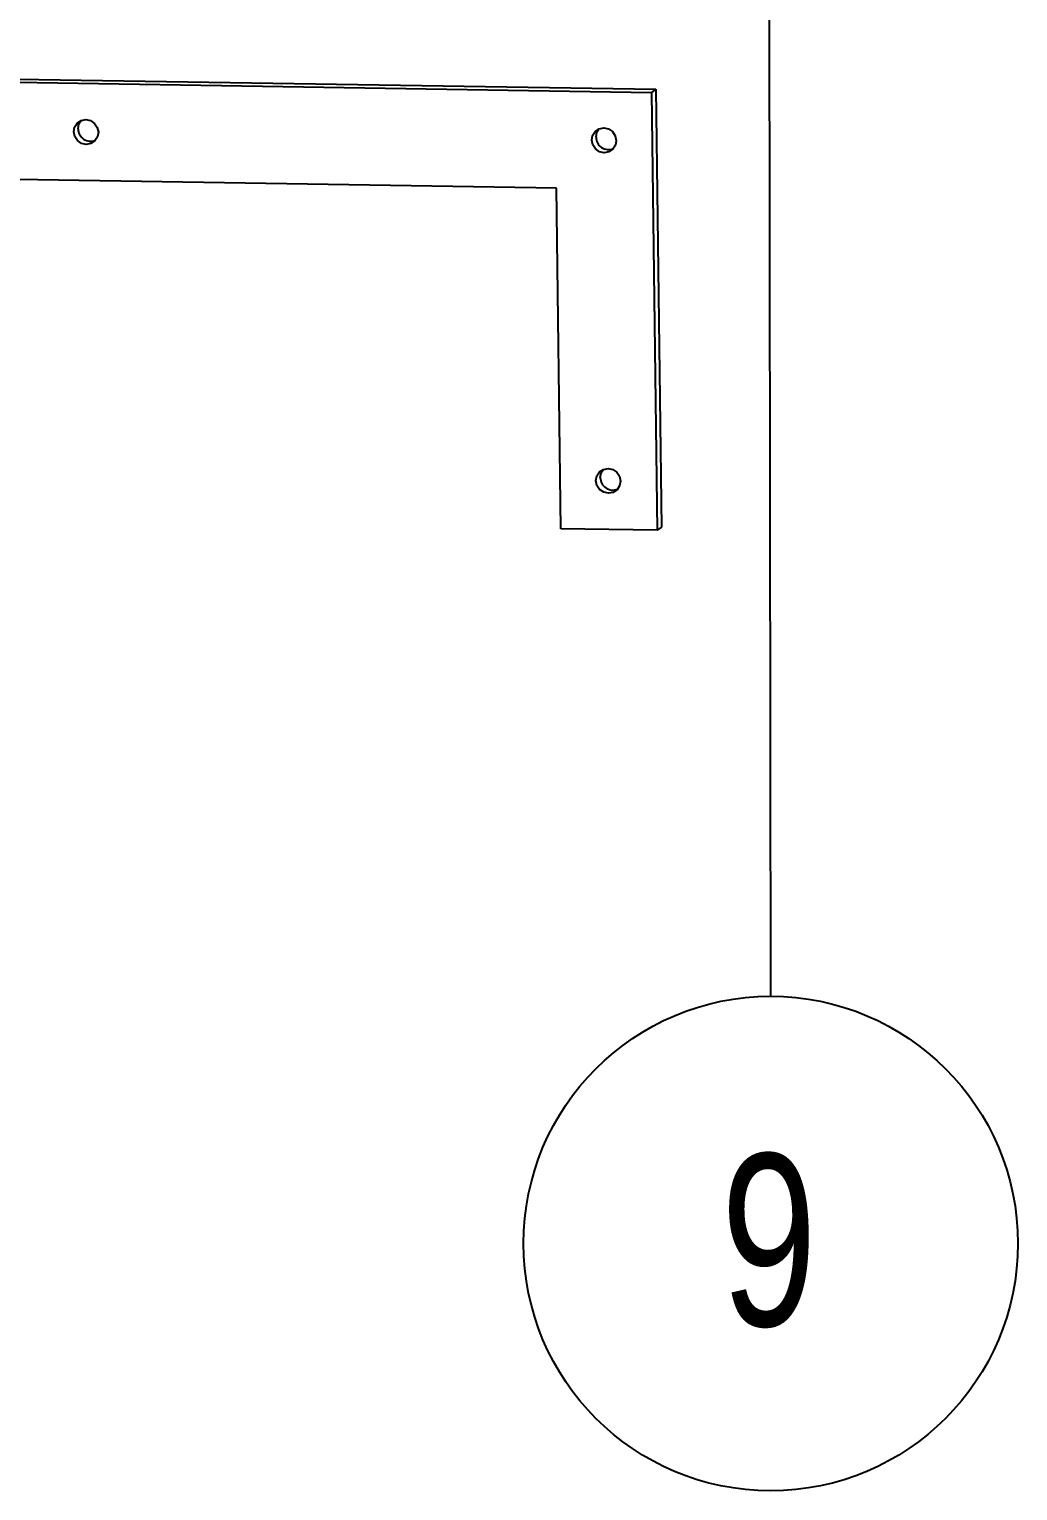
# Model space of a CAD drawing. Header units: millimetres. Extents: x 0 to 279, y 0 to 216.
# Drawn here: x 73.6 to 93.73, y 73.22 to 102.96 of the extents above; entities that cross this region are included whole.
import ezdxf

# ---------------------------------------------------------------- set-up
doc = ezdxf.new("R2010")
doc.units = ezdxf.units.MM
doc.layers.add('TITLE_BLOCK_BORDER', color=7, linetype='Continuous')
doc.styles.add('SLDTEXTSTYLE0', font='TXT', dxfattribs={"width": 0.75})
doc.dimstyles.new('SLDDIMSTYLE0', dxfattribs={"dimtxt": 0.18, "dimasz": 3.302, "dimexe": 0, "dimexo": 0.0625, "dimgap": 0, "dimtad": 0, "dimtih": 1, "dimtoh": 1, "dimdec": 0, "dimrnd": 1e-09, "dimzin": 0, "dimdsep": 46, "dimtxsty": 'Standard', "dimsah": 1, "dimcen": 0.09, "dimadec": 0, "dimazin": 0, "dimtfac": 3.302, "dimtdec": 0, "dimtofl": 0, "dimtmove": 0, "dimatfit": 3, "dimfxl": 1, "dimfrac": 2, "dimtolj": 1, "dimtzin": 0, "dimarcsym": 0})

# ---------------------------------------------------------------- blocks, each defined once
blk = doc.blocks.new('SW_NOTE_11')
at = {"layer": 'TITLE_BLOCK_BORDER', "color": 0}
blk.add_circle((0.007, -5.031), 5.031, dxfattribs=at)
at = {"layer": 'TITLE_BLOCK_BORDER', "color": 0, "insert": (-0.029, -3.207), "char_height": 3.5, "attachment_point": 2, "style": 'SLDTEXTSTYLE0'}
blk.add_mtext('9', dxfattribs=at)

msp = doc.modelspace()

# ---------------------------------------------------------------- linework, layer by layer
at = {"color": 7, "linetype": 'Continuous', "lineweight": 25}
for p, q in [((40.673, 102.403), (86.27, 101.671)), ((40.761, 102.467), (86.358, 101.735)), ((86.358, 101.735), (86.27, 101.671)), ((86.358, 101.735), (86.47, 92.827)), ((86.27, 101.671), (86.382, 92.763)), ((84.334, 99.723), (72.763, 99.909)), ((84.421, 92.795), (84.334, 99.723)), ((86.382, 92.763), (84.421, 92.795)), ((86.47, 92.827), (86.382, 92.763))]:
    msp.add_line(p, q, dxfattribs=at)
at = {"color": 7, "linetype": 'Continuous', "lineweight": 25, "flags": 128}
for points in [[(74.508, 100.871), (74.526, 100.967), (74.579, 101.048), (74.66, 101.101), (74.755, 101.119), (74.851, 101.098), (74.933, 101.042), (74.988, 100.959), (75.009, 100.863), (74.991, 100.766), (74.938, 100.685), (74.857, 100.632), (74.762, 100.614), (74.666, 100.635), (74.584, 100.691), (74.529, 100.774), (74.508, 100.871)], [(74.596, 100.934), (74.614, 101.03), (74.657, 101.1)], [(85.052, 100.701), (85.07, 100.798), (85.123, 100.879), (85.204, 100.932), (85.299, 100.95), (85.395, 100.929), (85.477, 100.873), (85.532, 100.79), (85.552, 100.693), (85.534, 100.597), (85.481, 100.516), (85.401, 100.463), (85.305, 100.445), (85.209, 100.466), (85.128, 100.522), (85.072, 100.604), (85.052, 100.701)], [(85.14, 100.765), (85.158, 100.861), (85.2, 100.931)], [(85.139, 93.773), (85.157, 93.869), (85.21, 93.95), (85.29, 94.003), (85.386, 94.021), (85.482, 94), (85.564, 93.944), (85.619, 93.862), (85.639, 93.765), (85.621, 93.668), (85.568, 93.587), (85.488, 93.534), (85.392, 93.516), (85.296, 93.537), (85.214, 93.593), (85.159, 93.676), (85.139, 93.773)], [(85.227, 93.836), (85.245, 93.933), (85.287, 94.002)]]:
    msp.add_lwpolyline(points, dxfattribs=at)
at = {"color": 7, "linetype": 'Continuous', "lineweight": 25}
for centre in [(74.853, 100.934), (85.396, 100.765), (85.483, 93.837)]:
    msp.add_arc(centre, 0.256, 180.0616, 291.9116, dxfattribs=at)

# ---------------------------------------------------------------- block references
at = {"layer": 'TITLE_BLOCK_BORDER'}
msp.add_blockref('SW_NOTE_11', (88.689, 83.283), dxfattribs=at)

# ---------------------------------------------------------------- leaders
msp.add_leader([(88.652, 111.403), (88.689, 83.283)], dimstyle='SLDDIMSTYLE0', dxfattribs=at)

doc.saveas('drawing.dxf')
